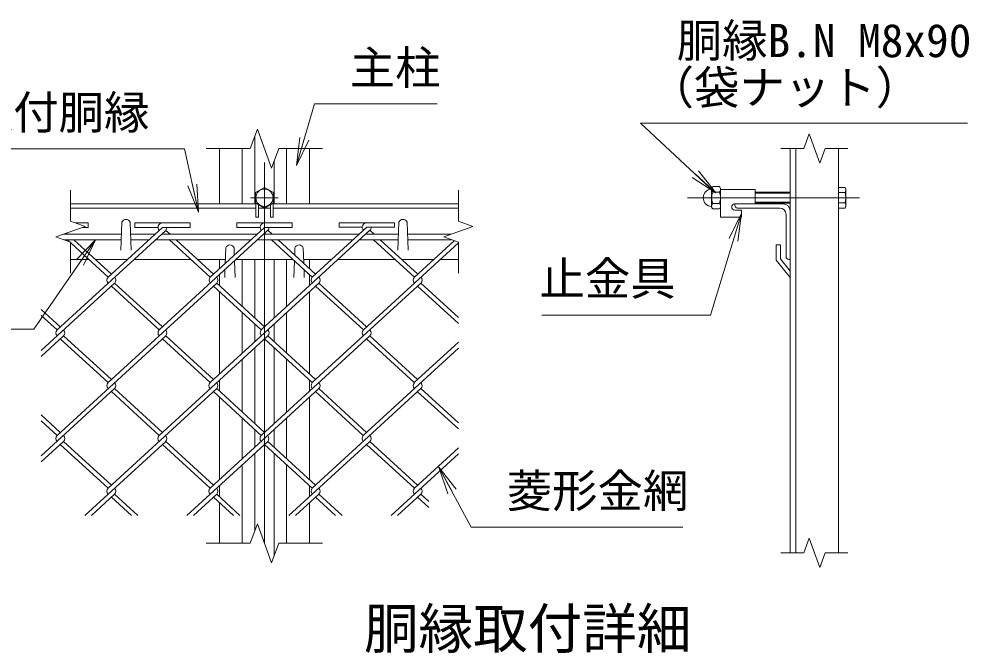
# Model space of a CAD drawing. Units: millimetres, scale not verified. Extents: x -4200 to 4200, y -2970 to 2970.
# Drawn here: x 1596 to 2968, y 70 to 985 of the extents above; entities that cross this region are included whole.
import ezdxf
from ezdxf.enums import TextEntityAlignment as Align

# ---------------------------------------------------------------- set-up
doc = ezdxf.new("R2010")
doc.units = ezdxf.units.MM
doc.header["$LTSCALE"] = 20
doc.linetypes.add('USER1', pattern=[50.8, 31.75, -6.35, 6.35, -6.35])
for name, color, linetype, lineweight in [('0-0_D-STR1', 1, 'Continuous', 18), ('0-1_D-BMK', 2, 'USER1', 13), ('0-2_D-STR-DIM', 7, 'Continuous', 9), ('0-3_D-STR3', 3, 'Continuous', 13), ('0-7_D-STR-TXT', 7, 'Continuous', 9), ('0-8_0', 7, 'Continuous', 9), ('0-A_D-STR2', 7, 'Continuous', 9)]:
    doc.layers.add(name, color=color, linetype=linetype, lineweight=lineweight)
doc.layers.add('0-9_D-TTL-TXT', color=7, linetype='Continuous')
doc.styles.add('ＭＳ ゴシック', font='')
doc.styles.get('ＭＳ ゴシック').set_extended_font_data('MS Gothic')

# ---------------------------------------------------------------- blocks, each defined once
blk = doc.blocks.new('_Open')
at = {"layer": '0-8_0'}
blk.add_line((-20, 3.33), (0, 0), dxfattribs=at)
blk.add_lwpolyline([(-20, -3.33), (0, 0), (-20, 0)], dxfattribs=at)

msp = doc.modelspace()

# ---------------------------------------------------------------- linework, layer by layer
at = {"layer": '0-0_D-STR1'}
for p, q in [((1936.8, 815.94), (1936.8, 718.02)), ((1885.8, 718.02), (1885.8, 798.02)), ((1918.8, 718.02), (1918.8, 798.02)), ((1982.8, 718.02), (1982.8, 798.02)), ((2015.8, 718.02), (2015.8, 798.02)), ((2710.11, 214.07), (2710.11, 798.02)), ((2718.11, 214.07), (2718.11, 798.02)), ((2780.11, 214.07), (2780.11, 798.02)), ((1964.8, 780.1), (1964.8, 718.02)), ((1670.8, 718.02), (1938.3, 718.02)), ((1963.3, 718.02), (2230.8, 718.02)), ((2630.11, 718.02), (2700.11, 718.02)), ((2630.11, 716.02), (2630.11, 718.02)), ((1670.8, 712.02), (1938.3, 712.02)), ((1942.3, 712.02), (1959.3, 712.02)), ((1963.3, 712.02), (2230.8, 712.02)), ((2634.11, 712.02), (2695.11, 712.02)), ((2704.11, 703.02), (2704.11, 642.02)), ((2710.11, 708.02), (2710.11, 638.02)), ((1744.8, 691.76), (1743.4, 651.51)), ((1756.8, 691.76), (1758.21, 651.51)), ((2144.8, 691.76), (2143.4, 651.51)), ((2156.8, 691.76), (2158.21, 651.51)), ((2696.11, 658.77), (2690.11, 658.77)), ((2690.11, 658.77), (2690.11, 636.77)), ((2696.11, 658.77), (2696.11, 639.02)), ((1894.8, 654.77), (1894.01, 632.1)), ((1906.8, 654.77), (1907.17, 644.16)), ((1994.8, 654.77), (1994.44, 644.35)), ((2006.8, 654.77), (2007.59, 632.3)), ((1670.8, 638.02), (1696.98, 638.02)), ((1706.43, 638.02), (1753.02, 638.02)), ((1762.49, 638.02), (1844.44, 638.02)), ((1853.89, 638.02), (1894.22, 638.02)), ((1885.8, 624.57), (1885.8, 638.02)), ((1907.46, 635.96), (1908.3, 611.77)), ((1909.71, 638.02), (1991.87, 638.02)), ((1918.8, 569.88), (1918.8, 638.02)), ((1936.8, 638.02), (1936.8, 553.38)), ((1964.8, 638.02), (1964.8, 553.38)), ((1982.8, 569.88), (1982.8, 638.02)), ((1994.15, 635.93), (1993.3, 611.77)), ((2047.93, 638.02), (2007.39, 638.02)), ((2015.8, 624.77), (2015.8, 638.02)), ((2139.33, 638.02), (2057.17, 638.02)), ((2195.38, 638.02), (2148.8, 638.02)), ((2230.8, 638.02), (2204.86, 638.02)), ((2690.11, 636.77), (2710.11, 611.77)), ((2696.11, 639.02), (2710.11, 620.92)), ((2708.11, 638.02), (2710.11, 638.02)), ((1893.71, 623.35), (1893.3, 611.77)), ((2007.9, 623.33), (2008.3, 611.77)), ((2710.11, 620.92), (2710.11, 611.77)), ((1885.8, 600.09), (1885.8, 616.11)), ((2015.8, 600.12), (2015.8, 616.09)), ((1885.8, 472.31), (1885.8, 591.44)), ((2015.8, 472.31), (2015.8, 591.44)), ((1918.8, 502.55), (1918.8, 561.2)), ((1982.8, 502.55), (1982.8, 561.2)), ((1936.8, 544.7), (1936.8, 519.04)), ((1964.8, 544.7), (1964.8, 519.04)), ((1936.8, 510.36), (1936.8, 400.9)), ((1964.8, 510.36), (1964.8, 400.9)), ((1918.8, 417.4), (1918.8, 493.87)), ((1982.8, 417.4), (1982.8, 493.87)), ((1885.8, 447.64), (1885.8, 463.63)), ((2015.8, 447.64), (2015.8, 463.63)), ((1885.8, 319.83), (1885.8, 438.96)), ((2015.8, 319.83), (2015.8, 438.96)), ((1918.8, 350.07), (1918.8, 408.72)), ((1982.8, 350.07), (1982.8, 408.72)), ((1936.8, 392.22), (1936.8, 366.57)), ((1964.8, 392.22), (1964.8, 366.57)), ((1936.8, 357.89), (1936.8, 245.94)), ((1964.8, 357.89), (1964.8, 210.1)), ((1918.8, 228.02), (1918.8, 341.39)), ((1982.8, 228.02), (1982.8, 341.39)), ((1885.8, 295.16), (1885.8, 311.15)), ((2015.8, 295.16), (2015.8, 311.15)), ((1885.8, 228.02), (1885.8, 286.48)), ((2015.8, 228.02), (2015.8, 286.48))]:
    msp.add_line(p, q, dxfattribs=at)
for centre, radius, start, end in [((2634.11, 716.02), 4, 180, 270), ((2700.11, 708.02), 10, 0, 90), ((2695.11, 703.02), 9, 0, 90), ((1750.8, 689.26), 6.5, 22.61986, 157.38014), ((2150.8, 689.26), 6.5, 22.61986, 157.38014), ((1900.8, 652.27), 6.5, 22.61986, 157.38014), ((2000.8, 652.27), 6.5, 22.61986, 157.38014), ((2708.11, 642.02), 4, 180, 270)]:
    msp.add_arc(centre, radius, start, end, dxfattribs=at)
at = {"layer": '0-1_D-BMK'}
for p, q in [((1950.8, 778.02), (1950.8, 228.02)), ((1970.8, 727.02), (1930.8, 727.02)), ((2561.65, 727.02), (2810.11, 727.02))]:
    msp.add_line(p, q, dxfattribs=at)
at = {"layer": '0-2_D-STR-DIM'}
for p, q in [((1930.28, 798.02), (1866.8, 798.02)), ((2034.8, 798.02), (1971.32, 798.02)), ((2696.61, 798.02), (2729.72, 798.02)), ((2760.5, 798.02), (2793.61, 798.02)), ((1670.8, 738.02), (1670.8, 693.41)), ((2230.8, 738.02), (2230.8, 693.41)), ((1691.95, 685.71), (1670.8, 693.41)), ((1649.66, 670.32), (1691.95, 685.71)), ((1670.8, 662.63), (1649.66, 670.32)), ((1670.8, 662.63), (1670.8, 618.02)), ((2230.8, 662.63), (2230.8, 618.02)), ((1930.28, 228.02), (1940.54, 256.21)), ((1940.54, 256.21), (1961.06, 199.83)), ((2737.42, 235.21), (2729.72, 214.07)), ((2752.81, 192.93), (2737.42, 235.21)), ((1930.28, 228.02), (1866.8, 228.02)), ((1961.06, 199.83), (1971.32, 228.02)), ((2034.8, 228.02), (1971.32, 228.02)), ((2696.61, 214.07), (2729.72, 214.07)), ((2760.5, 214.07), (2752.81, 192.93)), ((2760.5, 214.07), (2793.61, 214.07))]:
    msp.add_line(p, q, dxfattribs=at)
for points in [[(1930.28, 798.02), (1940.54, 826.21), (1961.06, 769.83), (1971.32, 798.02)], [(2760.5, 798.02), (2752.81, 776.87), (2737.42, 819.16), (2729.72, 798.02)], [(2230.8, 662.63), (2209.66, 670.32), (2251.95, 685.71), (2230.8, 693.41)]]:
    msp.add_lwpolyline(points, dxfattribs=at)
at = {"layer": '0-3_D-STR3'}
for p, q in [((2607.61, 743.22), (2598.61, 743.22)), ((2780.11, 742.03), (2789.32, 742.03)), ((2780.11, 742.03), (2780.11, 712.01)), ((2790.71, 739.62), (2789.32, 742.03)), ((2596.61, 739.49), (2596.61, 714.79)), ((2596.61, 739.49), (2596.61, 714.79)), ((2598.61, 735.12), (2607.61, 735.12)), ((2609.61, 739.49), (2609.61, 714.79)), ((2609.61, 739.49), (2609.61, 714.79)), ((2609.61, 739.02), (2659.61, 739.02)), ((2609.61, 739.02), (2609.61, 699.02)), ((2659.61, 739.02), (2659.61, 718.02)), ((2710.11, 735.02), (2659.61, 735.02)), ((2710.11, 733.52), (2659.61, 733.52)), ((2780.11, 734.52), (2789.32, 734.52)), ((2790.71, 739.62), (2790.71, 714.42)), ((1938.3, 719.22), (1938.3, 699.02)), ((1942.3, 716.91), (1942.3, 699.02)), ((1959.3, 716.91), (1959.3, 699.02)), ((1963.3, 719.22), (1963.3, 699.02)), ((2598.61, 718.92), (2607.61, 718.92)), ((2630.11, 718.02), (2659.61, 718.02)), ((2710.11, 720.52), (2659.61, 720.52)), ((2710.11, 719.02), (2659.61, 719.02)), ((2780.11, 719.51), (2789.32, 719.51)), ((2790.71, 714.42), (2789.32, 712.01)), ((2607.61, 710.82), (2598.61, 710.82)), ((2630.11, 709.02), (2639.61, 709.02)), ((2639.61, 709.02), (2639.61, 699.02)), ((2780.11, 712.01), (2789.32, 712.01)), ((1938.3, 699.02), (1942.3, 699.02)), ((1959.3, 699.02), (1963.3, 699.02)), ((2609.61, 699.02), (2639.61, 699.02)), ((1660.48, 674.26), (1744.19, 674.26)), ((1757.41, 674.26), (1792.57, 674.26)), ((1802.04, 674.26), (1940.03, 674.26)), ((1949.26, 674.26), (2087.48, 674.26)), ((2096.72, 674.26), (2144.19, 674.26)), ((2157.41, 674.26), (2220.48, 674.26)), ((1660.82, 666.26), (1743.91, 666.26)), ((1757.69, 666.26), (1783.84, 666.26)), ((1793.31, 666.26), (1931.3, 666.26)), ((1940.53, 666.26), (2078.75, 666.26)), ((2087.99, 666.26), (2143.91, 666.26)), ((2157.69, 666.26), (2220.82, 666.26))]:
    msp.add_line(p, q, dxfattribs=at)
msp.add_lwpolyline([(1963.8, 734.52), (1950.8, 742.03), (1937.8, 734.52), (1937.8, 719.51), (1950.8, 712.01), (1963.8, 719.51)], close=True, dxfattribs=at)
msp.add_circle((1950.8, 727.02), 12.5, dxfattribs=at)
for centre, radius, start, end in [((2601.69, 739.17), 5.08, 127.21089, 232.78911), ((2604.54, 739.17), 5.08, 307.21089, 52.78911), ((2783.84, 738.28), 6.64, 325.61585, 34.38415), ((2597.61, 727.02), 13, 97.16806, 262.83194), ((2595.87, 740.91), 1, 277.16806, 350.16084), ((2614.02, 727.02), 17.4, 152.26063, 207.73937), ((2592.21, 727.02), 17.4, 332.26063, 27.73937), ((2765.64, 727.02), 24.84, 342.4121, 17.5879), ((2595.87, 713.13), 1, 16.57981, 82.83194), ((2601.71, 714.87), 5.1, 127.42505, 232.57495), ((2604.51, 714.87), 5.1, 307.42505, 52.57495), ((2630.11, 713.52), 4.5, 90, 270), ((2783.84, 715.76), 6.64, 325.61585, 34.38415)]:
    msp.add_arc(centre, radius, start, end, dxfattribs=at)
at = {"layer": '0-7_D-STR-TXT'}
for points in [[(2200.39, 862.71), (2023.07, 862.71), (1997.61, 775.57)], [(2966.05, 834.91), (2493.81, 834.91), (2601.03, 735.25)], [(1526.3, 797.88), (1835.34, 797.88), (1854.84, 708.3)], [(2351.22, 557.47), (2595.04, 557.47), (2639.36, 702.62)], [(1436.83, 537.13), (1617.7, 537.13), (1705.69, 664.61)], [(2555.05, 251.11), (2249.55, 251.11), (2203.66, 336.19)]]:
    msp.add_lwpolyline(points, dxfattribs=at)
at = {"layer": '0-A_D-STR2'}
for p, q in [((1678.43, 690.63), (1696, 690.63)), ((1696, 684.23), (1696, 690.63)), ((1763.45, 684.23), (1763.45, 690.63)), ((1763.45, 690.63), (1843.45, 690.63)), ((1843.45, 684.23), (1843.45, 690.63)), ((1910.91, 684.23), (1910.91, 690.63)), ((1910.91, 690.63), (1990.91, 690.63)), ((1990.91, 684.23), (1990.91, 690.63)), ((2058.47, 684.33), (2058.47, 690.73)), ((2058.47, 690.73), (2138.47, 690.73)), ((2138.47, 684.33), (2138.47, 690.73)), ((1808.19, 679.89), (1651.27, 536.11)), ((1666.88, 674.26), (1665.06, 675.93)), ((1687.88, 684.23), (1696, 684.23)), ((1803.45, 684.23), (1724.99, 612.33)), ((1763.45, 684.23), (1797.03, 684.23)), ((1955.53, 680), (1798.61, 536.21)), ((1803.45, 684.23), (1843.45, 684.23)), ((1804.86, 674.26), (1803.45, 675.55)), ((1814.34, 674.26), (1808.19, 679.89)), ((1950.91, 684.23), (1872.44, 612.33)), ((1910.91, 684.23), (1944.48, 684.23)), ((2102.98, 680), (1946.07, 536.21)), ((1952.32, 674.26), (1950.79, 675.66)), ((1950.91, 684.23), (1990.91, 684.23)), ((1961.79, 674.26), (1955.53, 680)), ((2098.47, 684.33), (2019.9, 612.33)), ((2058.47, 684.33), (2092.05, 684.33)), ((2099.77, 674.26), (2098.25, 675.66)), ((2098.47, 684.33), (2138.47, 684.33)), ((2109.25, 674.26), (2102.98, 680)), ((1724.99, 612.33), (1666.14, 666.26)), ((1729.73, 616.67), (1675.61, 666.26)), ((1872.44, 612.33), (1813.59, 666.26)), ((1877.18, 616.67), (1823.07, 666.26)), ((2019.9, 612.33), (1961.05, 666.26)), ((2024.64, 616.67), (1970.52, 666.26)), ((2230.8, 661.79), (2093.63, 536.09)), ((2167.36, 612.33), (2108.5, 666.26)), ((2172.09, 616.67), (2117.98, 666.26)), ((2224.67, 664.86), (2167.36, 612.33)), ((1734.36, 603.77), (1628.3, 506.59)), ((1881.8, 603.76), (1724.88, 459.97)), ((1803.35, 540.55), (1734.36, 603.77)), ((2029.25, 603.76), (1872.34, 459.97)), ((1950.8, 540.55), (1881.81, 603.77)), ((2176.71, 603.76), (2019.79, 459.97)), ((2098.36, 540.43), (2029.25, 603.76)), ((2230.8, 554.2), (2176.71, 603.76)), ((1798.61, 536.21), (1729.62, 599.43)), ((1946.07, 536.21), (1877.07, 599.43)), ((2093.63, 536.09), (2024.52, 599.42)), ((2230.8, 545.52), (2171.97, 599.42)), ((1655.89, 540.55), (1628.3, 565.83)), ((1651.15, 536.21), (1628.3, 557.15)), ((1660.63, 527.53), (1628.3, 497.91)), ((1808.08, 527.53), (1651.15, 383.73)), ((1724.88, 459.97), (1655.89, 523.19)), ((1729.62, 464.31), (1660.63, 527.53)), ((1955.54, 527.53), (1798.61, 383.73)), ((1872.34, 459.97), (1803.35, 523.19)), ((1877.07, 464.31), (1808.08, 527.53)), ((2102.98, 527.52), (1946.07, 383.73)), ((2019.79, 459.97), (1950.8, 523.19)), ((2024.53, 464.31), (1955.54, 527.53)), ((2167.24, 459.96), (2098.66, 522.8)), ((2171.97, 464.3), (2102.98, 527.52)), ((2230.8, 509.53), (2093.52, 383.73)), ((2230.8, 518.21), (2167.24, 459.96)), ((1734.36, 451.29), (1628.3, 354.11)), ((1881.81, 451.29), (1724.88, 307.49)), ((1798.61, 383.74), (1729.62, 446.95)), ((1803.35, 388.07), (1734.36, 451.29)), ((2029.27, 451.29), (1872.34, 307.49)), ((1946.07, 383.73), (1877.49, 446.58)), ((1950.8, 388.07), (1881.81, 451.29)), ((2176.71, 451.28), (2019.79, 307.49)), ((2093.52, 383.73), (2024.53, 446.95)), ((2098.26, 388.07), (2029.27, 451.29)), ((2230.8, 393.04), (2171.97, 446.94)), ((2230.8, 401.72), (2176.71, 451.28)), ((1655.89, 388.07), (1628.3, 413.36)), ((1651.15, 383.73), (1628.3, 404.67)), ((1660.63, 375.05), (1628.3, 345.43)), ((1724.88, 307.49), (1655.89, 370.71)), ((1729.62, 311.84), (1660.63, 375.05)), ((1808.08, 375.05), (1691.27, 268.02)), ((1872.34, 307.49), (1803.35, 370.71)), ((1877.07, 311.84), (1808.08, 375.05)), ((1955.54, 375.05), (1838.73, 268.02)), ((2019.79, 307.49), (1950.8, 370.71)), ((2024.53, 311.84), (1955.54, 375.05)), ((2102.99, 375.05), (1986.19, 268.02)), ((2167.25, 307.49), (2098.26, 370.71)), ((2171.99, 311.84), (2102.99, 375.05)), ((2230.8, 357.05), (2133.64, 268.02)), ((2230.8, 365.73), (2167.25, 307.49)), ((1734.36, 298.81), (1700.75, 268.02)), ((1758.49, 268.02), (1729.62, 294.47)), ((1767.96, 268.02), (1734.36, 298.81)), ((1881.81, 298.81), (1848.2, 268.02)), ((1905.95, 268.02), (1877.07, 294.47)), ((1915.42, 268.02), (1881.81, 298.81)), ((2029.27, 298.81), (1995.66, 268.02)), ((2053.4, 268.02), (2024.53, 294.47)), ((2062.87, 268.02), (2029.27, 298.81)), ((2176.72, 298.81), (2143.11, 268.02)), ((2188.3, 279.52), (2171.99, 294.47)), ((2188.3, 288.2), (2176.72, 298.81))]:
    msp.add_line(p, q, dxfattribs=at)
for centre, start, end in [((1803.45, 684.23), 95, 222.5), ((1950.91, 684.23), 85, 222.5), ((2098.47, 684.33), 85, 222.5), ((1803.45, 684.23), 317.5, 0), ((1950.91, 684.23), 317.5, 0), ((2098.36, 684.23), 317.5, 0.89905), ((1729.73, 607.99), 137.5, 222.5), ((1729.73, 607.99), 317.5, 42.5), ((1877.18, 607.99), 137.5, 222.5), ((1877.18, 607.99), 317.5, 42.5), ((2024.64, 607.99), 137.5, 222.5), ((2024.64, 607.99), 317.5, 42.5), ((2172.09, 607.99), 137.5, 222.5), ((2172.09, 607.99), 317.5, 42.5), ((1656, 531.75), 137.5, 222.5), ((1656, 531.75), 317.5, 42.5), ((1803.45, 531.75), 137.5, 222.5), ((1803.45, 531.75), 317.5, 42.5), ((1950.91, 531.75), 137.5, 222.5), ((1950.91, 531.75), 317.5, 42.5), ((2098.36, 531.75), 137.5, 222.5), ((2098.36, 531.75), 317.5, 42.5), ((1729.62, 455.63), 137.5, 222.5), ((1729.62, 455.63), 317.5, 42.5), ((1877.07, 455.63), 137.5, 222.5), ((1877.07, 455.63), 317.5, 42.5), ((2024.64, 455.51), 137.5, 222.5), ((2024.64, 455.51), 317.5, 42.5), ((2172.09, 455.51), 137.5, 222.5), ((2172.09, 455.51), 317.5, 42.5), ((1655.88, 379.38), 137.5, 222.5), ((1655.88, 379.38), 317.5, 42.5), ((1803.33, 379.38), 137.5, 222.5), ((1803.33, 379.38), 317.5, 42.5), ((1950.79, 379.38), 137.5, 222.5), ((1950.79, 379.38), 317.5, 42.5), ((2098.25, 379.38), 137.5, 222.5), ((2098.25, 379.38), 317.5, 42.5), ((1729.62, 303.15), 137.5, 222.5), ((1729.62, 303.15), 317.5, 42.5), ((1877.07, 303.15), 137.5, 222.5), ((1877.07, 303.15), 317.5, 42.5), ((2024.64, 303.04), 137.5, 222.5), ((2024.64, 303.04), 317.5, 42.5), ((2172.09, 303.04), 137.5, 222.5), ((2172.09, 303.04), 317.5, 42.5)]:
    msp.add_arc(centre, 6.42, start, end, dxfattribs=at)

# ---------------------------------------------------------------- block references
at = {"layer": '0-7_D-STR-TXT', "xscale": 2, "yscale": 2}
for p, rotation in [((1997.05, 773.66), 253.7123), ((2602.5, 733.89), 317.09684), ((1855.26, 706.35), 282.27872), ((2639.94, 704.54), 73.01941), ((1706.83, 666.26), 55.3852), ((2202.72, 337.95), 118.34149)]:
    msp.add_blockref('_Open', p, dxfattribs=dict(at, rotation=rotation))

# ---------------------------------------------------------------- texts
at = {"layer": '0-7_D-STR-TXT', "style": 'ＭＳ ゴシック'}
for s, p in [('胴縁B.N M8x90', (2546.25, 915.63)), ('主柱', (2073.99, 876.44)), ('（袋ナット）', (2505.64, 847.75)), ('爪付胴縁', (1522.24, 811.87)), ('止金具', (2347.92, 571.71)), ('菱形金網', (2300.73, 265.34))]:
    msp.add_text(s, height=48.09, dxfattribs=at).set_placement(p, align=Align.BOTTOM_LEFT)
at = {"layer": '0-9_D-TTL-TXT', "style": 'ＭＳ ゴシック'}
msp.add_text('胴縁取付詳細', height=57.77, dxfattribs=at).set_placement((2094.55, 58.65), align=Align.BOTTOM_LEFT)

doc.saveas('drawing.dxf')
